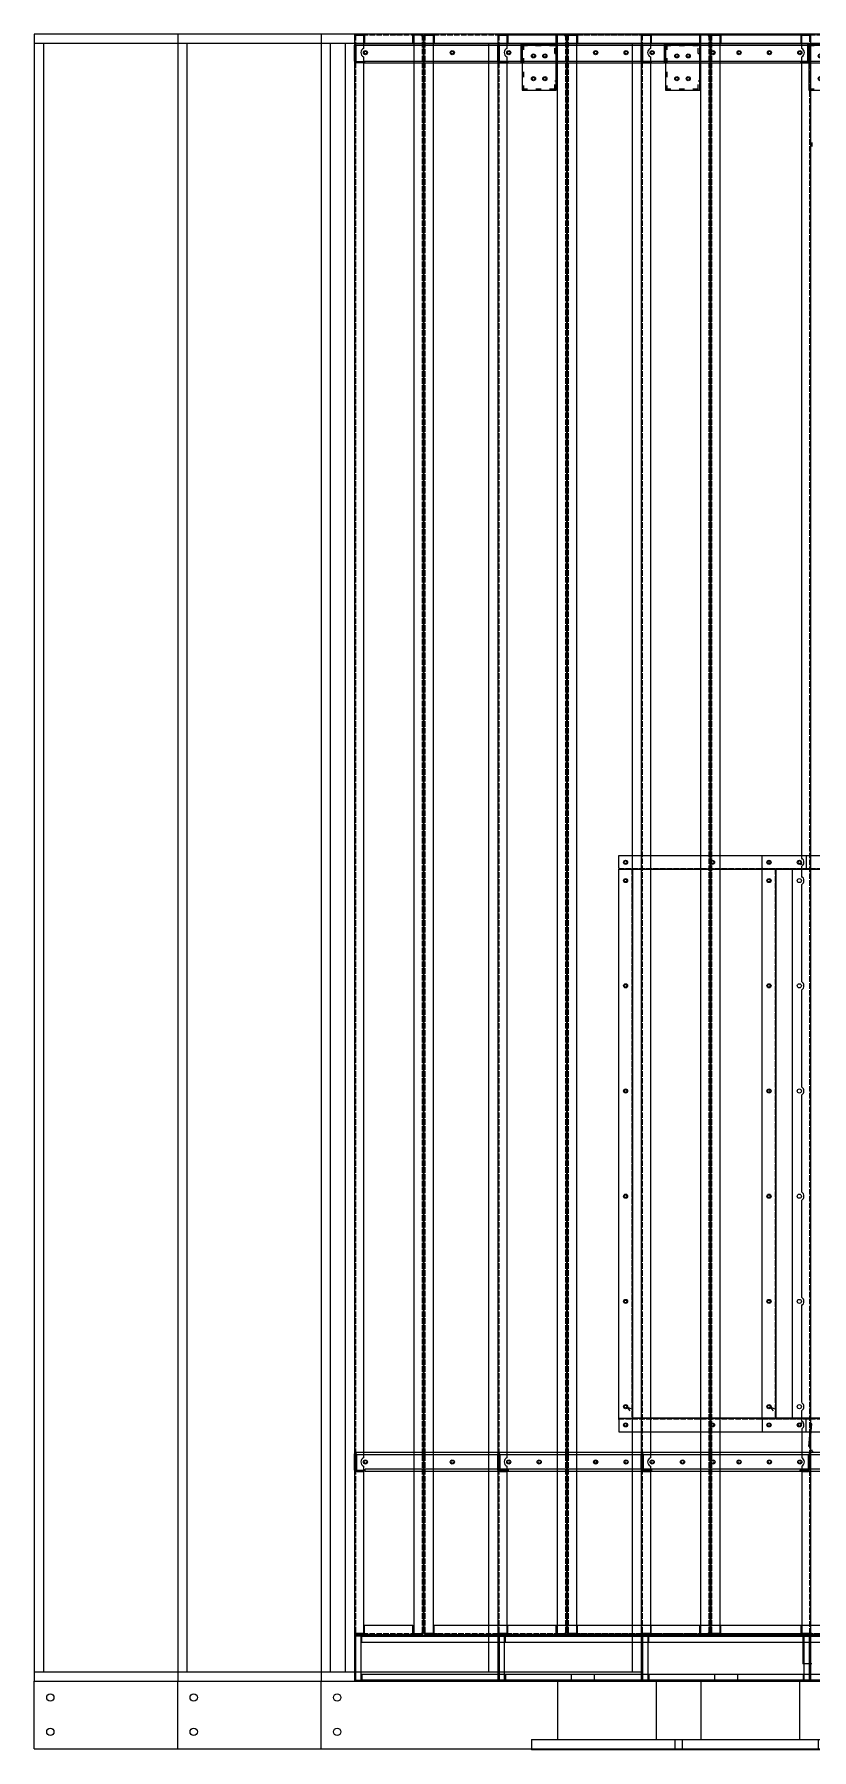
# Model space of a CAD drawing. Header units: millimetres. Extents: x -662849 to 32847, y -140377 to 24217.
# Drawn here: x -662849 to -661149, y -140377 to -136627 of the extents above; entities that cross this region are included whole.
import ezdxf

# ---------------------------------------------------------------- set-up
doc = ezdxf.new("R2010")
doc.units = ezdxf.units.MM
doc.linetypes.add('DASHED', pattern=[15, 12, -3])
doc.linetypes.add('DASHSPACE', pattern=[30, 12, -18])

# ---------------------------------------------------------------- blocks, each defined once
blk = doc.blocks.new('485689')
at = {"color": 7, "lineweight": 13, "ltscale": 0.486}
for p, q in [((183525.3, 30767.5), (183525.3, 30864.7)), ((183528.1, 30767.5), (183528.1, 30864.7)), ((184520.5, 30864.7), (184520.5, 30767.5)), ((184523.3, 30864.7), (184523.3, 30767.5))]:
    blk.add_line(p, q, dxfattribs=at)
at = {"color": 7, "lineweight": 13, "ltscale": 0.014}
for p, q in [((183528.1, 30864.7), (183525.3, 30864.7)), ((183541.9, 30863.3), (183541.9, 30866.1)), ((184506.7, 30863.3), (184506.7, 30866.1)), ((184520.5, 30864.7), (184523.3, 30864.7)), ((183528.1, 30767.5), (183525.3, 30767.5)), ((183541.9, 30768.9), (183541.9, 30766.1)), ((184506.7, 30768.9), (184506.7, 30766.1)), ((184520.5, 30767.5), (184523.3, 30767.5))]:
    blk.add_line(p, q, dxfattribs=at)
at = {"color": 7, "lineweight": 13, "ltscale": 0.004}
for p, q in [((183526.9, 30866.1), (183527.7, 30866.1)), ((184520.9, 30866.1), (184521.7, 30866.1)), ((183527.7, 30766.1), (183526.9, 30766.1)), ((184521.7, 30766.1), (184520.9, 30766.1))]:
    blk.add_line(p, q, dxfattribs=at)
at = {"color": 7, "lineweight": 13, "ltscale": 0.007}
for p, q in [((183526.9, 30864.7), (183526.9, 30866.1)), ((183527.7, 30866.1), (183527.7, 30864.7)), ((184520.9, 30864.7), (184520.9, 30866.1)), ((184521.7, 30864.7), (184521.7, 30866.1)), ((183526.9, 30766.1), (183526.9, 30767.5)), ((183527.7, 30766.1), (183527.7, 30767.5)), ((184520.9, 30767.5), (184520.9, 30766.1)), ((184521.7, 30766.1), (184521.7, 30767.5))]:
    blk.add_line(p, q, dxfattribs=at)
at = {"color": 7, "lineweight": 13, "ltscale": 0.071}
for p, q in [((183541.9, 30866.1), (183527.7, 30866.1)), ((184520.9, 30866.1), (184506.7, 30866.1)), ((183527.7, 30766.1), (183541.9, 30766.1)), ((184506.7, 30766.1), (184520.9, 30766.1))]:
    blk.add_line(p, q, dxfattribs=at)
at = {"color": 7, "lineweight": 13, "ltscale": 0.061}
for p, q in [((183540.3, 30864.7), (183528.1, 30864.7)), ((183541.9, 30863.3), (183541.9, 30851.1)), ((184506.7, 30851.1), (184506.7, 30863.3)), ((184520.5, 30864.7), (184508.3, 30864.7)), ((183528.1, 30767.5), (183540.3, 30767.5)), ((184508.3, 30767.5), (184520.5, 30767.5))]:
    blk.add_line(p, q, dxfattribs=at)
at = {"color": 7, "lineweight": 13, "ltscale": 0.366205}
for p, q in [((183540.3, 30864.7), (183540.3, 30768.9)), ((184508.3, 30781.1), (184508.3, 30864.7))]:
    blk.add_line(p, q, dxfattribs=at)
at = {"color": 7, "lineweight": 13, "ltscale": 0.008}
for p, q in [((183540.3, 30864.5), (183541.9, 30864.5)), ((183540.3, 30863.3), (183541.9, 30863.3)), ((184506.7, 30866.1), (184506.7, 30864.5)), ((184506.7, 30864.5), (184508.3, 30864.5)), ((184506.7, 30863.3), (184508.3, 30863.3)), ((183541.9, 30768.9), (183540.3, 30768.9)), ((183541.9, 30767.7), (183540.3, 30767.7)), ((184508.3, 30768.9), (184506.7, 30768.9)), ((184508.3, 30767.7), (184506.7, 30767.7)), ((184506.7, 30766.1), (184506.7, 30767.7))]:
    blk.add_line(p, q, dxfattribs=at)
at = {"color": 7, "lineweight": 13}
for p, q in [((183541.9, 30866.1), (184506.7, 30866.1)), ((183541.9, 30863.3), (184506.7, 30863.3)), ((184506.7, 30851.1), (183541.9, 30851.1)), ((184506.7, 30768.9), (183541.9, 30768.9)), ((184506.7, 30766.1), (183541.9, 30766.1))]:
    blk.add_line(p, q, dxfattribs=at)
at = {"color": 7, "lineweight": 13, "ltscale": 0.001386}
for p, q in [((183541.9, 30866.1), (183541.9, 30865.8)), ((183541.9, 30766.1), (183541.9, 30766.4))]:
    blk.add_line(p, q, dxfattribs=at)
at = {"color": 7, "lineweight": 13, "ltscale": 0.076206}
for p, q in [((183540.3, 30782.7), (183540.3, 30767.5)), ((184508.3, 30767.5), (184508.3, 30782.7))]:
    blk.add_line(p, q, dxfattribs=at)
at = {"color": 7, "lineweight": 13, "ltscale": 0.05737}
for p, q in [((183541.9, 30780.4), (183541.9, 30768.9)), ((184506.7, 30780.4), (184506.7, 30768.9))]:
    blk.add_line(p, q, dxfattribs=at)
for p, q in [((183541.9, 30780.4), (183999.3, 30780.4)), ((183999.3, 30780.4), (183999.3, 30768.9)), ((184049.3, 30780.4), (184506.7, 30780.4)), ((184049.3, 30780.4), (184049.3, 30768.9))]:
    blk.add_line(p, q)
blk = doc.blocks.new('68679')
at = {"color": 7, "lineweight": 13, "ltscale": 0.0185}
for p, q in [((182651.6, 34840.2), (182651.6, 34855)), ((182654.8, 34840.2), (182654.8, 34855)), ((182651.6, 33867.4), (182651.6, 33882.2)), ((182654.8, 33867.4), (182654.8, 33882.2))]:
    blk.add_line(p, q, dxfattribs=at)
at = {"color": 7, "lineweight": 13, "ltscale": 0.004}
for p, q in [((182654.8, 34840.2), (182651.6, 34840.2)), ((182654.8, 34837), (182651.6, 34837)), ((182651.6, 33882.2), (182654.8, 33882.2))]:
    blk.add_line(p, q, dxfattribs=at)
at = {"color": 7, "lineweight": 13, "ltscale": 0.02275}
for p, q in [((182654.8, 34837), (182654.8, 34855.2)), ((182654.8, 33867.2), (182654.8, 33885.4))]:
    blk.add_line(p, q, dxfattribs=at)
at = {"color": 7, "lineweight": 13, "ltscale": 0.042}
for p, q in [((182688.4, 34855.2), (182654.8, 34855.2)), ((182654.8, 33867.2), (182688.4, 33867.2))]:
    blk.add_line(p, q, dxfattribs=at)
at = {"color": 7, "lineweight": 13, "ltscale": 0.041987}
blk.add_line((182654.8, 34855.2), (182688.4, 34855.2), dxfattribs=at)
at = {"color": 7, "lineweight": 13, "ltscale": 0.003997}
blk.add_line((182654.8, 34837), (182654.8, 34840.2), dxfattribs=at)
at = {"color": 7, "lineweight": 13, "ltscale": 0.0395}
for p, q in [((182656.8, 34860.2), (182688.4, 34860.2)), ((182688.4, 34857), (182656.8, 34857)), ((182688.4, 33865.4), (182656.8, 33865.4)), ((182656.8, 33862.2), (182688.4, 33862.2))]:
    blk.add_line(p, q, dxfattribs=at)
at = {"color": 7, "lineweight": 13, "ltscale": 0.004497}
for p, q in [((182692, 34857), (182688.4, 34857)), ((182692, 33865.4), (182688.4, 33865.4))]:
    blk.add_line(p, q, dxfattribs=at)
at = {"color": 7, "lineweight": 13, "ltscale": 0.00225}
for p, q in [((182688.4, 34857), (182688.4, 34855.2)), ((182688.4, 34855.2), (182688.4, 34857)), ((182688.4, 33867.2), (182688.4, 33865.4)), ((182688.4, 33865.4), (182688.4, 33867.2))]:
    blk.add_line(p, q, dxfattribs=at)
at = {"color": 7, "lineweight": 13}
for p, q in [((182688.4, 34855.2), (182688.4, 33867.2)), ((182693.6, 34855), (182693.6, 33867.4)), ((182651.6, 34837), (182651.6, 33885.4)), ((182651.6, 34837), (182651.6, 33885.4)), ((182656.8, 34837), (182656.8, 33885.4))]:
    blk.add_line(p, q, dxfattribs=at)
at = {"color": 7, "lineweight": 13, "ltscale": 0.0022}
for p, q in [((182691.2, 34857), (182692.6, 34858)), ((182691.2, 33865.4), (182692.6, 33864.3))]:
    blk.add_line(p, q, dxfattribs=at)
at = {"color": 7, "lineweight": 13, "ltscale": 0.003999}
blk.add_line((182651.6, 34837), (182654.8, 34837), dxfattribs=at)
at = {"color": 7, "lineweight": 13, "ltscale": 0.0025}
for p, q in [((182656.8, 34837), (182654.8, 34837)), ((182654.8, 33885.4), (182656.8, 33885.4))]:
    blk.add_line(p, q, dxfattribs=at)
at = {"color": 7, "lineweight": 13, "ltscale": 0.0065}
blk.add_line((182651.6, 33885.4), (182656.8, 33885.4), dxfattribs=at)
at = {"color": 7, "lineweight": 13, "ltscale": 0.004003}
blk.add_line((182654.8, 33882.2), (182654.8, 33885.4), dxfattribs=at)
at = {"color": 7, "lineweight": 13}
for centre in [(182672.6, 34836.2), (182672.6, 34646.2), (182672.6, 34456.2), (182672.6, 34266.2), (182672.6, 34076.2), (182672.6, 33886.2)]:
    blk.add_circle(centre, 3, dxfattribs=at)
for centre, radius, start, end in [((182656.8, 34855), 5.2, 90, 180), ((182656.8, 34855), 2, 90, 174.2609), ((182688.4, 34855), 5.2, 0, 90), ((182656.8, 33867.4), 5.2, 180, 270), ((182656.8, 33867.4), 2, 185.7392, 270), ((182688.4, 33867.4), 5.2, 270, 0)]:
    blk.add_arc(centre, radius, start, end, dxfattribs=at)
for points in [[(182693.6, 34855), (182693.6, 34855.3), (182693.5, 34855.6), (182693.3, 34855.9), (182692.9, 34856.3), (182692.3, 34856.7), (182692.2, 34856.8), (182692.1, 34856.9), (182692, 34857)], [(182693.6, 33867.4), (182693.6, 33867), (182693.5, 33866.7), (182693.3, 33866.4), (182692.9, 33866), (182692.3, 33865.6), (182692.2, 33865.5), (182692.1, 33865.4), (182692, 33865.4)]]:
    blk.add_open_spline(points, degree=5, knots=[0, 0, 0, 0, 0, 0, 6.191357, 6.191357, 6.191357, 7.828222, 7.828222, 7.828222, 7.828222, 7.828222, 7.828222], dxfattribs=at)
blk = doc.blocks.new('3425346')
at = {"color": 7, "lineweight": 13}
for p, q in [((155016.9, 41125), (155426.9, 41125)), ((155016.9, 41095), (155426.9, 41095))]:
    blk.add_line(p, q, dxfattribs=at)
at = {"color": 7, "lineweight": 13, "ltscale": 0.035}
for p, q in [((155016.9, 41122.2), (155016.9, 41125)), ((155426.9, 41122.2), (155426.9, 41125))]:
    blk.add_line(p, q, dxfattribs=at)
at = {"color": 7, "linetype": 'DASHED', "lineweight": 13}
blk.add_line((155016.9, 41123.4), (155426.9, 41123.4), dxfattribs=at)
at = {"color": 7, "lineweight": 13, "ltscale": 0.34}
for p, q in [((155016.9, 41122.2), (155016.9, 41095)), ((155426.9, 41095), (155426.9, 41122.2))]:
    blk.add_line(p, q, dxfattribs=at)
at = {"color": 7, "lineweight": 13}
blk.add_lwpolyline([(155416.2, 41115.3), (155414.3, 41111.8), (155417.7, 41113.9)], dxfattribs=at)
for centre in [(155031.9, 41110), (155221.9, 41110), (155411.9, 41110)]:
    blk.add_circle(centre, 3, dxfattribs=at)
blk = doc.blocks.new('235465')
at = {"color": 7, "lineweight": 13}
for p, q in [((158476.7, 41706.6), (159676.7, 41706.6)), ((159676.7, 41676.6), (158476.7, 41676.6))]:
    blk.add_line(p, q, dxfattribs=at)
at = {"color": 7, "lineweight": 13, "ltscale": 0.014}
for p, q in [((158476.7, 41703.8), (158476.7, 41706.6)), ((159676.7, 41703.8), (159676.7, 41706.6))]:
    blk.add_line(p, q, dxfattribs=at)
at = {"color": 7, "linetype": 'DASHED', "lineweight": 13}
blk.add_line((158476.7, 41705), (159676.7, 41705), dxfattribs=at)
at = {"color": 7, "lineweight": 13, "ltscale": 0.136}
for p, q in [((158476.7, 41703.8), (158476.7, 41676.6)), ((159676.7, 41676.6), (159676.7, 41703.8))]:
    blk.add_line(p, q, dxfattribs=at)
at = {"color": 7, "linetype": 'DASHED', "lineweight": 13, "ltscale": 0.008}
for p, q in [((159001.7, 41706.6), (159001.7, 41705)), ((159151.7, 41706.6), (159151.7, 41705))]:
    blk.add_line(p, q, dxfattribs=at)
at = {"color": 7, "lineweight": 13}
blk.add_lwpolyline([(159656.7, 41703.6), (159653.1, 41694.3), (159660.9, 41700.6)], dxfattribs=at)
for centre in [(158501.7, 41691.6), (158731.7, 41691.6), (158961.7, 41691.6), (159191.7, 41691.6), (159421.7, 41691.6), (159651.7, 41691.6)]:
    blk.add_circle(centre, 3, dxfattribs=at)
blk = doc.blocks.new('5679796')
at = {"color": 7, "lineweight": 13, "ltscale": 0.027667}
for p, q in [((165481.5, 14310.4), (165481.5, 14327)), ((165483.5, 14310.4), (165483.5, 14327)), ((165481.5, 13335.8), (165481.5, 13352.4)), ((165483.5, 13335.8), (165483.5, 13352.4))]:
    blk.add_line(p, q, dxfattribs=at)
at = {"color": 7, "lineweight": 13, "ltscale": 0.061}
for p, q in [((165520.1, 14327.5), (165483.5, 14327.5)), ((165483.5, 13335.3), (165520.1, 13335.3))]:
    blk.add_line(p, q, dxfattribs=at)
at = {"color": 7, "lineweight": 13, "ltscale": 0.031833}
for p, q in [((165483.5, 14308.4), (165483.5, 14327.5)), ((165483.5, 13335.3), (165483.5, 13354.4))]:
    blk.add_line(p, q, dxfattribs=at)
at = {"color": 7, "lineweight": 13, "ltscale": 0.060846}
blk.add_line((165483.6, 14327.5), (165520.1, 14327.5), dxfattribs=at)
at = {"color": 7, "lineweight": 13, "ltscale": 0.058667}
for p, q in [((165484.9, 14330.4), (165520.1, 14330.4)), ((165520.1, 14328.4), (165484.9, 14328.4)), ((165520.1, 13334.4), (165484.9, 13334.4)), ((165484.9, 13332.4), (165520.1, 13332.4))]:
    blk.add_line(p, q, dxfattribs=at)
at = {"color": 7, "lineweight": 13, "ltscale": 0.004007}
for p, q in [((165522.5, 14328.4), (165520.1, 14328.4)), ((165522.5, 13334.4), (165520.1, 13334.4))]:
    blk.add_line(p, q, dxfattribs=at)
at = {"color": 7, "lineweight": 13, "ltscale": 0.0015}
for p, q in [((165520.1, 14328.4), (165520.1, 14327.5)), ((165520.1, 14327.5), (165520.1, 14328.4)), ((165520.1, 13335.3), (165520.1, 13334.4)), ((165520.1, 13334.4), (165520.1, 13335.3))]:
    blk.add_line(p, q, dxfattribs=at)
at = {"color": 7, "lineweight": 13}
for p, q in [((165520.1, 14327.5), (165520.1, 13965.9)), ((165523.5, 14327), (165523.5, 13335.8)), ((165481.5, 14308.4), (165481.5, 13965.9)), ((165481.5, 14308.4), (165481.5, 13965.9)), ((165484.9, 14308.4), (165484.9, 13965.9)), ((165481.5, 13886.9), (165481.5, 13354.4)), ((165481.5, 13886.9), (165481.5, 13354.4)), ((165484.9, 13886.9), (165484.9, 13354.4)), ((165520.1, 13886.9), (165520.1, 13335.3))]:
    blk.add_line(p, q, dxfattribs=at)
at = {"color": 7, "lineweight": 13, "ltscale": 0.001795}
for p, q in [((165522, 14328.4), (165522.9, 14329.1)), ((165522, 13334.4), (165522.9, 13333.8))]:
    blk.add_line(p, q, dxfattribs=at)
at = {"color": 7, "lineweight": 13, "ltscale": 0.003333}
for p, q in [((165483.5, 14310.4), (165481.5, 14310.4)), ((165481.5, 14308.4), (165483.5, 14308.4)), ((165483.5, 14308.4), (165481.5, 14308.4)), ((165483.5, 13352.4), (165481.5, 13352.4))]:
    blk.add_line(p, q, dxfattribs=at)
at = {"color": 7, "lineweight": 13, "ltscale": 0.003329}
blk.add_line((165483.5, 14308.4), (165483.5, 14310.4), dxfattribs=at)
at = {"color": 7, "lineweight": 13, "ltscale": 0.002333}
for p, q in [((165484.9, 14308.4), (165483.5, 14308.4)), ((165483.5, 13354.4), (165484.9, 13354.4))]:
    blk.add_line(p, q, dxfattribs=at)
for p, q in [((165481.5, 13965.9), (165523.5, 13965.9)), ((165521.5, 13886.9), (165521.5, 13965.9)), ((165481.5, 13886.9), (165523.5, 13886.9))]:
    blk.add_line(p, q)
at = {"color": 7, "lineweight": 13, "ltscale": 0.005667}
blk.add_line((165481.5, 13354.4), (165484.9, 13354.4), dxfattribs=at)
at = {"color": 7, "lineweight": 13, "ltscale": 0.003337}
blk.add_line((165483.5, 13352.4), (165483.5, 13354.4), dxfattribs=at)
at = {"color": 7, "lineweight": 13}
for centre in [(165503.5, 14306.4), (165503.5, 14116.4), (165503.5, 13736.4), (165503.5, 13546.4), (165503.5, 13356.4)]:
    blk.add_circle(centre, 3, dxfattribs=at)
for centre, radius, start, end in [((165484.9, 14327), 3.4, 90, 180), ((165484.9, 14327), 1.4, 90, 159.0752), ((165520.1, 14327), 3.4, 0, 90), ((165484.9, 13335.8), 3.4, 180, 270), ((165484.9, 13335.8), 1.4, 200.9249, 270), ((165520.1, 13335.8), 3.4, 270, 0)]:
    blk.add_arc(centre, radius, start, end, dxfattribs=at)
for points in [[(165523.5, 14327), (165523.5, 14327.3), (165523.5, 14327.6), (165523.3, 14327.8), (165523, 14328.1), (165522.7, 14328.4), (165522.6, 14328.4), (165522.6, 14328.4), (165522.5, 14328.4)], [(165523.5, 13335.8), (165523.5, 13335.6), (165523.5, 13335.3), (165523.3, 13335.1), (165523, 13334.8), (165522.7, 13334.5), (165522.6, 13334.5), (165522.6, 13334.5), (165522.5, 13334.4)]]:
    blk.add_open_spline(points, degree=5, knots=[0, 0, 0, 0, 0, 0, 4.583204, 4.583204, 4.583204, 5.126781, 5.126781, 5.126781, 5.126781, 5.126781, 5.126781], dxfattribs=at)
blk = doc.blocks.new('568596')
at = {"color": 7, "lineweight": 13, "ltscale": 0.00166}
for p, q in [((169550.9, 17462.9), (169549.9, 17462.9)), ((173046.9, 17462.9), (173047.9, 17462.9)), ((169550.9, 16620.9), (169549.9, 16620.9)), ((173046.9, 16620.9), (173047.9, 16620.9))]:
    blk.add_line(p, q, dxfattribs=at)
at = {"color": 7, "lineweight": 13, "ltscale": 0.0015}
for p, q in [((169549.9, 17462.9), (169549.9, 17462)), ((173047.9, 17462), (173047.9, 17462.9)), ((169549.9, 16621.8), (169549.9, 16620.9)), ((173047.9, 16620.9), (173047.9, 16621.8))]:
    blk.add_line(p, q, dxfattribs=at)
at = {"color": 7, "lineweight": 13}
for p, q in [((169549.9, 17462.9), (169549.9, 16621.8)), ((169549.9, 17462), (169549.9, 17436.4)), ((173046.2, 17464.9), (169551.6, 17464.9)), ((173047.9, 16621.8), (173047.9, 17462.9)), ((173047.9, 17442.9), (173047.9, 17462)), ((170022.9, 17008.9), (171222.9, 17008.9)), ((169551.6, 16618.9), (173046.2, 16618.9))]:
    blk.add_line(p, q, dxfattribs=at)
at = {"color": 7, "linetype": 'DASHED', "lineweight": 13, "ltscale": 0.003333}
for p, q in [((169551.9, 17462), (169549.9, 17462)), ((169549.9, 17445.4), (169551.9, 17445.4)), ((169549.9, 17442.9), (169551.9, 17442.9)), ((169644.9, 17464.9), (169644.9, 17462.9)), ((169650.9, 17464.9), (169650.9, 17462.9)), ((169844.9, 17464.9), (169844.9, 17462.9)), ((169850.9, 17464.9), (169850.9, 17462.9)), ((173014.9, 17464.9), (173014.9, 17462.9)), ((173020.9, 17464.9), (173020.9, 17462.9)), ((173047.9, 17462), (173045.9, 17462)), ((173047.9, 17442.9), (173045.9, 17442.9)), ((169549.9, 17436.4), (169551.9, 17436.4)), ((169549.9, 17407.4), (169551.9, 17407.4)), ((169549.9, 17398.4), (169551.9, 17398.4)), ((169549.9, 17217.4), (169551.9, 17217.4)), ((169549.9, 17208.4), (169551.9, 17208.4)), ((169549.9, 17027.4), (169551.9, 17027.4)), ((169549.9, 17018.4), (169551.9, 17018.4)), ((169549.9, 16837.4), (169551.9, 16837.4)), ((169549.9, 16828.4), (169551.9, 16828.4)), ((173047.9, 16727.9), (173045.9, 16727.9)), ((173047.9, 16709.9), (173045.9, 16709.9)), ((169549.9, 16647.4), (169551.9, 16647.4)), ((169549.9, 16640.9), (169551.9, 16640.9)), ((169549.9, 16638.4), (169551.9, 16638.4)), ((169551.9, 16621.8), (169549.9, 16621.8)), ((169644.9, 16620.9), (169644.9, 16618.9)), ((169650.9, 16620.9), (169650.9, 16618.9)), ((169844.9, 16620.9), (169844.9, 16618.9)), ((169850.9, 16620.9), (169850.9, 16618.9)), ((170044.9, 16620.9), (170044.9, 16618.9)), ((170050.9, 16620.9), (170050.9, 16618.9)), ((170244.9, 16620.9), (170244.9, 16618.9)), ((170250.9, 16620.9), (170250.9, 16618.9)), ((170444.9, 16620.9), (170444.9, 16618.9)), ((170450.9, 16620.9), (170450.9, 16618.9)), ((170644.9, 16620.9), (170644.9, 16618.9)), ((170650.9, 16620.9), (170650.9, 16618.9)), ((170844.9, 16620.9), (170844.9, 16618.9)), ((170850.9, 16620.9), (170850.9, 16618.9)), ((171044.9, 16620.9), (171044.9, 16618.9)), ((171050.9, 16620.9), (171050.9, 16618.9)), ((171244.9, 16620.9), (171244.9, 16618.9)), ((171250.9, 16620.9), (171250.9, 16618.9)), ((171444.9, 16620.9), (171444.9, 16618.9)), ((171450.9, 16620.9), (171450.9, 16618.9)), ((171644.9, 16620.9), (171644.9, 16618.9)), ((171650.9, 16620.9), (171650.9, 16618.9)), ((171844.9, 16620.9), (171844.9, 16618.9)), ((171850.9, 16620.9), (171850.9, 16618.9)), ((172044.9, 16620.9), (172044.9, 16618.9)), ((172050.9, 16620.9), (172050.9, 16618.9)), ((172244.9, 16620.9), (172244.9, 16618.9)), ((172250.9, 16620.9), (172250.9, 16618.9)), ((172444.9, 16620.9), (172444.9, 16618.9)), ((172450.9, 16620.9), (172450.9, 16618.9)), ((172644.9, 16620.9), (172644.9, 16618.9)), ((172650.9, 16620.9), (172650.9, 16618.9)), ((172844.9, 16620.9), (172844.9, 16618.9)), ((172850.9, 16620.9), (172850.9, 16618.9)), ((173014.9, 16620.9), (173014.9, 16618.9)), ((173020.9, 16620.9), (173020.9, 16618.9)), ((173047.9, 16640.9), (173045.9, 16640.9)), ((173047.9, 16621.8), (173045.9, 16621.8))]:
    blk.add_line(p, q, dxfattribs=at)
at = {"color": 7, "lineweight": 13, "ltscale": 0.001174}
for p, q in [((169550.9, 17462.9), (169551.6, 17462.9)), ((173046.9, 17462.9), (173046.2, 17462.9)), ((169550.9, 16620.9), (169551.6, 16620.9)), ((173046.9, 16620.9), (173046.2, 16620.9))]:
    blk.add_line(p, q, dxfattribs=at)
at = {"color": 7, "lineweight": 13, "ltscale": 0.002252}
for p, q in [((169551.6, 17464.9), (169551.6, 17463.6)), ((173046.2, 17464.9), (173046.2, 17463.6)), ((169551.6, 16618.9), (169551.6, 16620.3)), ((173046.2, 16618.9), (173046.2, 16620.3))]:
    blk.add_line(p, q, dxfattribs=at)
at = {"color": 7, "lineweight": 13, "ltscale": 0.002009}
for p, q in [((169551.6, 17462.4), (169551.6, 17463.6)), ((173046.2, 17462.4), (173046.2, 17463.6)), ((169551.6, 16621.5), (169551.6, 16620.3)), ((173046.2, 16621.5), (173046.2, 16620.3))]:
    blk.add_line(p, q, dxfattribs=at)
at = {"color": 7, "linetype": 'DASHED', "lineweight": 13}
for p, q in [((173046.2, 17462.9), (169551.6, 17462.9)), ((169551.9, 17464.9), (169551.9, 16621.8)), ((169551.9, 17462), (169551.9, 17436.4)), ((170044.9, 17464.9), (170044.9, 17462.9)), ((170050.9, 17464.9), (170050.9, 17462.9)), ((170244.9, 17464.9), (170244.9, 17462.9)), ((170250.9, 17464.9), (170250.9, 17462.9)), ((170444.9, 17464.9), (170444.9, 17462.9)), ((170450.9, 17464.9), (170450.9, 17462.9)), ((170644.9, 17464.9), (170644.9, 17462.9)), ((170650.9, 17464.9), (170650.9, 17462.9)), ((170844.9, 17464.9), (170844.9, 17462.9)), ((170850.9, 17464.9), (170850.9, 17462.9)), ((171044.9, 17464.9), (171044.9, 17462.9)), ((171050.9, 17464.9), (171050.9, 17462.9)), ((171244.9, 17464.9), (171244.9, 17462.9)), ((171250.9, 17464.9), (171250.9, 17462.9)), ((171444.9, 17464.9), (171444.9, 17462.9)), ((171450.9, 17464.9), (171450.9, 17462.9)), ((171644.9, 17464.9), (171644.9, 17462.9)), ((171650.9, 17464.9), (171650.9, 17462.9)), ((171844.9, 17464.9), (171844.9, 17462.9)), ((171850.9, 17464.9), (171850.9, 17462.9)), ((172044.9, 17464.9), (172044.9, 17462.9)), ((172050.9, 17464.9), (172050.9, 17462.9)), ((172244.9, 17464.9), (172244.9, 17462.9)), ((172250.9, 17464.9), (172250.9, 17462.9)), ((172444.9, 17464.9), (172444.9, 17462.9)), ((172450.9, 17464.9), (172450.9, 17462.9)), ((172644.9, 17464.9), (172644.9, 17462.9)), ((172650.9, 17464.9), (172650.9, 17462.9)), ((172844.9, 17464.9), (172844.9, 17462.9)), ((172850.9, 17464.9), (172850.9, 17462.9)), ((173045.9, 16621.8), (173045.9, 17464.9)), ((173045.9, 17442.9), (173045.9, 17462)), ((169551.6, 16620.9), (173046.2, 16620.9))]:
    blk.add_line(p, q, dxfattribs=at)
at = {"color": 7, "linetype": 'DASHED', "lineweight": 13, "ltscale": 0.001183}
for p, q in [((169551.6, 17462.9), (169552.3, 17462.9)), ((173046.2, 17462.9), (173045.5, 17462.9)), ((169551.6, 16620.9), (169552.3, 16620.9)), ((173046.2, 16620.9), (173045.5, 16620.9))]:
    blk.add_line(p, q, dxfattribs=at)
at = {"color": 7, "linetype": 'DASHED', "lineweight": 13, "ltscale": 0.001406}
for p, q in [((169551.6, 17462.4), (169551.6, 17461.5)), ((173046.2, 17462.4), (173046.2, 17461.5)), ((169551.6, 16621.5), (169551.6, 16622.3)), ((173046.2, 16621.5), (173046.2, 16622.3))]:
    blk.add_line(p, q, dxfattribs=at)
at = {"color": 7, "linetype": 'DASHED', "lineweight": 13, "ltscale": 0.027667}
for p, q in [((169551.6, 17444.9), (169551.6, 17461.5)), ((173046.2, 17461.5), (173046.2, 17444.9)), ((169551.6, 16622.3), (169551.6, 16638.9)), ((173046.2, 16638.9), (173046.2, 16622.3))]:
    blk.add_line(p, q, dxfattribs=at)
at = {"color": 7, "lineweight": 13, "ltscale": 0.058667}
for p, q in [((173046.2, 17444.9), (169551.6, 17444.9)), ((169553.3, 17442.9), (169569.9, 17442.9)), ((169569.9, 17444.9), (169569.9, 16640.9)), ((173027.9, 16640.9), (173027.9, 17444.9)), ((173045.9, 17442.9), (173027.9, 17442.9)), ((170022.9, 16658.9), (170022.9, 17008.9)), ((171222.9, 16658.9), (171222.9, 17008.9)), ((170022.9, 16658.9), (171222.9, 16658.9)), ((169917.7, 16638.9), (169551.6, 16638.9)), ((169569.9, 16640.9), (169551.9, 16640.9)), ((169999.2, 16638.9), (169936.1, 16638.9)), ((170016.6, 16638.9), (170039.2, 16638.9)), ((170056.6, 16638.9), (170269.2, 16638.9)), ((170286.6, 16638.9), (170499.2, 16638.9)), ((170516.6, 16638.9), (170729.2, 16638.9)), ((170746.6, 16638.9), (170959.2, 16638.9)), ((170976.6, 16638.9), (171189.2, 16638.9)), ((171206.6, 16638.9), (171229.2, 16638.9)), ((171246.6, 16638.9), (172998.7, 16638.9)), ((173017.1, 16638.9), (173046.2, 16638.9)), ((173045.9, 16640.9), (173027.9, 16640.9))]:
    blk.add_line(p, q, dxfattribs=at)
at = {"color": 7, "linetype": 'DASHED', "lineweight": 13, "ltscale": 0.0015}
for p, q in [((169551.9, 17462.9), (169551.9, 17462)), ((173045.9, 17462), (173045.9, 17462.9)), ((169551.9, 16621.8), (169551.9, 16620.9)), ((173045.9, 16620.9), (173045.9, 16621.8))]:
    blk.add_line(p, q, dxfattribs=at)
at = {"color": 7, "linetype": 'DASHED', "lineweight": 13, "ltscale": 0.002333}
for p, q in [((169551.9, 17442.9), (169553.3, 17442.9)), ((173045.9, 17442.9), (173044.5, 17442.9)), ((173045.9, 16640.9), (173044.5, 16640.9))]:
    blk.add_line(p, q, dxfattribs=at)
at = {"color": 7, "lineweight": 13, "ltscale": 0.058667}
for centre in [(169926.9, 17402.9), (173007.9, 17402.9), (173007.9, 17022.9), (173007.9, 16832.9), (169926.9, 16642.9), (170007.9, 16643.9), (170047.9, 16643.9), (170277.9, 16643.9), (170507.9, 16643.9), (170737.9, 16643.9), (170967.9, 16643.9), (171197.9, 16643.9), (171237.9, 16643.9), (173007.9, 16642.9)]:
    blk.add_circle(centre, 4.5, dxfattribs=at)
at = {"color": 7, "lineweight": 13}
for centre in [(169926.9, 17212.9), (169926.9, 17022.9), (170007.9, 17023.9), (170047.9, 17023.9), (170277.9, 17023.9), (170507.9, 17023.9), (170737.9, 17023.9), (170967.9, 17023.9), (171197.9, 17023.9), (171237.9, 17023.9), (170007.9, 16833.9), (171237.9, 16833.9), (169926.9, 16832.9)]:
    blk.add_circle(centre, 4.5, dxfattribs=at)
for centre in [(172950.9, 17225.4), (173000.7, 17225.4), (172950.9, 17200.4), (173000.7, 17200.4)]:
    blk.add_circle(centre, 4.5)
at = {"color": 7, "lineweight": 13, "ltscale": 0.058667}
for centre, start, end in [((169926.9, 16642.9), 203.5779, 336.4221), ((170007.9, 16643.9), 209.9997, 330.0003), ((170047.9, 16643.9), 209.9997, 330.0003), ((170277.9, 16643.9), 209.9997, 330.0003), ((170507.9, 16643.9), 209.9997, 330.0003), ((170737.9, 16643.9), 209.9997, 330.0003), ((170967.9, 16643.9), 209.9997, 330.0003), ((171197.9, 16643.9), 209.9997, 330.0003), ((171237.9, 16643.9), 209.9997, 330.0003), ((173007.9, 16642.9), 203.5782, 336.4218)]:
    blk.add_arc(centre, 10, start, end, dxfattribs=at)
at = {"color": 7, "lineweight": 13}
for points in [[(169553.3, 17461.5), (169552.8, 17461.8), (169552.3, 17462.1), (169551.8, 17462.4), (169551.3, 17462.6), (169550.9, 17462.9)], [(169553.3, 17461.5), (169553, 17462), (169552.6, 17462.4), (169552.3, 17462.8), (169552, 17463.2), (169551.6, 17463.6)], [(173044.5, 17461.5), (173044.8, 17462), (173045.2, 17462.4), (173045.5, 17462.8), (173045.9, 17463.2), (173046.2, 17463.6)], [(173044.5, 17461.5), (173045, 17461.8), (173045.6, 17462.1), (173046.1, 17462.4), (173046.5, 17462.6), (173046.9, 17462.9)], [(169553.3, 16622.3), (169552.8, 16622.1), (169552.3, 16621.8), (169551.8, 16621.5), (169551.3, 16621.2), (169550.9, 16620.9)], [(169553.3, 16622.3), (169553, 16621.9), (169552.6, 16621.5), (169552.3, 16621), (169552, 16620.6), (169551.6, 16620.3)], [(173044.5, 16622.3), (173045, 16622.1), (173045.6, 16621.8), (173046.1, 16621.5), (173046.5, 16621.2), (173046.9, 16620.9)], [(173044.5, 16622.3), (173044.8, 16621.9), (173045.2, 16621.5), (173045.5, 16621), (173045.9, 16620.6), (173046.2, 16620.3)]]:
    blk.add_open_spline(points, degree=5, dxfattribs=at)
at = {"color": 7, "linetype": 'DASHED', "lineweight": 13}
for points in [[(169553.3, 17461.5), (169553, 17461.7), (169552.6, 17461.9), (169552.3, 17462.1), (169551.9, 17462.2), (169551.6, 17462.4)], [(169553.3, 17461.5), (169553.1, 17461.8), (169552.9, 17462.1), (169552.7, 17462.4), (169552.5, 17462.6), (169552.3, 17462.9)], [(173044.5, 17461.5), (173044.7, 17461.8), (173044.9, 17462.1), (173045.2, 17462.4), (173045.3, 17462.6), (173045.5, 17462.9)], [(173044.5, 17461.5), (173044.8, 17461.7), (173045.2, 17461.9), (173045.5, 17462.1), (173045.9, 17462.2), (173046.2, 17462.4)], [(169553.3, 16622.3), (169553, 16622.1), (169552.6, 16622), (169552.3, 16621.8), (169551.9, 16621.6), (169551.6, 16621.5)], [(169553.3, 16622.3), (169553.1, 16622), (169552.9, 16621.8), (169552.7, 16621.5), (169552.5, 16621.2), (169552.3, 16620.9)], [(173044.5, 16622.3), (173044.7, 16622), (173044.9, 16621.8), (173045.2, 16621.5), (173045.3, 16621.2), (173045.5, 16620.9)], [(173044.5, 16622.3), (173044.8, 16622.1), (173045.2, 16622), (173045.5, 16621.8), (173045.9, 16621.6), (173046.2, 16621.5)]]:
    blk.add_open_spline(points, degree=5, dxfattribs=at)
blk = doc.blocks.new('769475')
for p, q in [((158713.7, 15280), (158713.7, 15180)), ((158788.7, 15280), (158713.7, 15280)), ((158788.7, 15180), (158788.7, 15280)), ((158713.7, 15180), (158788.7, 15180))]:
    blk.add_line(p, q)
at = {"color": 5, "linetype": 'DASHSPACE'}
for p, q in [((158785.5, 15276.8), (158713.7, 15276.8)), ((158716.9, 15280), (158716.9, 15180)), ((158785.5, 15260), (158785.5, 15276.8)), ((158785.5, 15260), (158788.7, 15260)), ((158785.5, 15180), (158785.5, 15200)), ((158785.5, 15200), (158788.7, 15200)), ((158713.7, 15183.2), (158788.7, 15183.2))]:
    blk.add_line(p, q, dxfattribs=at)
for centre in [(158738.7, 15254.8), (158763.7, 15254.8), (158738.7, 15205), (158763.7, 15205)]:
    blk.add_circle(centre, 3)
blk = doc.blocks.new('1')
at = {"lineweight": 20}
for p, q in [((12749.1, 13502.4), (11045.6, 13502.4)), ((11045.6, 13502.4), (11045.6, 9902.4)), ((11745.6, 13502.4), (11745.6, 9902.4)), ((11745.6, 13482.4), (11045.6, 13482.4)), ((11065.6, 13482.4), (11065.6, 9922.4)), ((11045.6, 9922.4), (11745.6, 9922.4)), ((11045.6, 9902.4), (11745.6, 9902.4)), ((11745.6, 9902.4), (12745.6, 9902.4)), ((11045.6, 9754), (19245.6, 9754))]:
    blk.add_line(p, q, dxfattribs=at)
at = {"color": 7, "lineweight": 20}
for p, q in [((11745.6, 13500.7), (11745.6, 10006.1)), ((11893.6, 13502.4), (11748.5, 13502.4)), ((11895.6, 13500.7), (11895.6, 10006.1)), ((11725.6, 13482.4), (11725.6, 9922.4)), ((12739.2, 10415.3), (12743.6, 10465.1)), ((12741.2, 10415.2), (12745.6, 10465)), ((11748.5, 10004.4), (11893.6, 10004.4)), ((12726.4, 10006.5), (12726.4, 9940.2)), ((12189.3, 9902.4), (12189.3, 9774.4)), ((12405.6, 9902.4), (12405.6, 9774.4)), ((12132.5, 9774.4), (12462.5, 9774.4)), ((12132.5, 9774.4), (12132.5, 9752.4)), ((12462.5, 9752.4), (12132.5, 9752.4)), ((12462.5, 9774.4), (12462.5, 9752.4))]:
    blk.add_line(p, q, dxfattribs=at)
at = {"color": 7, "lineweight": 20, "ltscale": 0.002252}
for p, q in [((11745.6, 13500.7), (11746.9, 13500.7)), ((11895.6, 13500.7), (11894.2, 13500.7)), ((11745.6, 10006.1), (11746.9, 10006.1)), ((11895.6, 10006.1), (11894.2, 10006.1))]:
    blk.add_line(p, q, dxfattribs=at)
at = {"color": 7, "lineweight": 20, "ltscale": 0.002009}
for p, q in [((11748.1, 13500.7), (11746.9, 13500.7)), ((11893, 13500.7), (11894.2, 13500.7)), ((11748.1, 10006.1), (11746.9, 10006.1)), ((11893, 10006.1), (11894.2, 10006.1))]:
    blk.add_line(p, q, dxfattribs=at)
at = {"color": 7, "lineweight": 20, "ltscale": 0.00166}
for p, q in [((11747.6, 13501.4), (11747.6, 13502.4)), ((11893.6, 13501.4), (11893.6, 13502.4)), ((11747.6, 10005.4), (11747.6, 10004.4)), ((11893.6, 10005.4), (11893.6, 10004.4))]:
    blk.add_line(p, q, dxfattribs=at)
at = {"color": 7, "lineweight": 20, "ltscale": 0.0015}
for p, q in [((11748.5, 13502.4), (11747.6, 13502.4)), ((11892.7, 13502.4), (11893.6, 13502.4)), ((11747.6, 10004.4), (11748.5, 10004.4)), ((11893.6, 10004.4), (11892.7, 10004.4))]:
    blk.add_line(p, q, dxfattribs=at)
at = {"color": 7, "lineweight": 20, "ltscale": 0.001174}
for p, q in [((11747.6, 13501.4), (11747.6, 13500.7)), ((11893.6, 13501.4), (11893.6, 13500.7)), ((11747.6, 10005.4), (11747.6, 10006.1)), ((11893.6, 10005.4), (11893.6, 10006.1))]:
    blk.add_line(p, q, dxfattribs=at)
at = {"color": 7, "linetype": 'DASHED', "lineweight": 20}
for p, q in [((11747.6, 13500.7), (11747.6, 10006.1)), ((11895.6, 13500.4), (11748.5, 13500.4)), ((11893.6, 13500.7), (11893.6, 10006.1)), ((11745.6, 13305.4), (11747.6, 13305.4)), ((11745.6, 13299.4), (11747.6, 13299.4)), ((11745.6, 13105.4), (11747.6, 13105.4)), ((11745.6, 13099.4), (11747.6, 13099.4)), ((11745.6, 12905.4), (11747.6, 12905.4)), ((11745.6, 12899.4), (11747.6, 12899.4)), ((11745.6, 12705.4), (11747.6, 12705.4)), ((11745.6, 12699.4), (11747.6, 12699.4)), ((11745.6, 12505.4), (11747.6, 12505.4)), ((11745.6, 12499.4), (11747.6, 12499.4)), ((11745.6, 12305.4), (11747.6, 12305.4)), ((11745.6, 12299.4), (11747.6, 12299.4)), ((11745.6, 12105.4), (11747.6, 12105.4)), ((11745.6, 12099.4), (11747.6, 12099.4)), ((11745.6, 11905.4), (11747.6, 11905.4)), ((11745.6, 11899.4), (11747.6, 11899.4)), ((11745.6, 11705.4), (11747.6, 11705.4)), ((11745.6, 11699.4), (11747.6, 11699.4)), ((11745.6, 11505.4), (11747.6, 11505.4)), ((11745.6, 11499.4), (11747.6, 11499.4)), ((11745.6, 11305.4), (11747.6, 11305.4)), ((11745.6, 11299.4), (11747.6, 11299.4)), ((11745.6, 11105.4), (11747.6, 11105.4)), ((11745.6, 11099.4), (11747.6, 11099.4)), ((11745.6, 10905.4), (11747.6, 10905.4)), ((11745.6, 10899.4), (11747.6, 10899.4)), ((11745.6, 10705.4), (11747.6, 10705.4)), ((11745.6, 10699.4), (11747.6, 10699.4)), ((11745.6, 10505.4), (11747.6, 10505.4)), ((11745.6, 10499.4), (11747.6, 10499.4)), ((11748.5, 10006.4), (11895.6, 10006.4))]:
    blk.add_line(p, q, dxfattribs=at)
at = {"color": 7, "linetype": 'DASHED', "lineweight": 20, "ltscale": 0.001183}
for p, q in [((11747.6, 13500.7), (11747.6, 13500)), ((11893.6, 13500.7), (11893.6, 13500)), ((11747.6, 10006.1), (11747.6, 10006.8)), ((11893.6, 10006.1), (11893.6, 10006.8))]:
    blk.add_line(p, q, dxfattribs=at)
at = {"color": 7, "linetype": 'DASHED', "lineweight": 20, "ltscale": 0.0015}
for p, q in [((11748.5, 13500.4), (11747.6, 13500.4)), ((11892.7, 13500.4), (11893.6, 13500.4)), ((11747.6, 10006.4), (11748.5, 10006.4)), ((11893.6, 10006.4), (11892.7, 10006.4))]:
    blk.add_line(p, q, dxfattribs=at)
at = {"color": 7, "linetype": 'DASHED', "lineweight": 20, "ltscale": 0.001406}
for p, q in [((11748.1, 13500.7), (11749, 13500.7)), ((11893, 13500.7), (11892.2, 13500.7)), ((11748.1, 10006.1), (11749, 10006.1)), ((11893, 10006.1), (11892.2, 10006.1))]:
    blk.add_line(p, q, dxfattribs=at)
at = {"color": 7, "linetype": 'DASHED', "lineweight": 20, "ltscale": 0.003333}
for p, q in [((11748.5, 13502.4), (11748.5, 13500.4)), ((11767.6, 13502.4), (11767.6, 13500.4)), ((11836.6, 13502.4), (11836.6, 13500.4)), ((11854.6, 13502.4), (11854.6, 13500.4)), ((11873.6, 13502.4), (11873.6, 13500.4)), ((11892.7, 13502.4), (11892.7, 13500.4)), ((11745.6, 13475.4), (11747.6, 13475.4)), ((11745.6, 13469.4), (11747.6, 13469.4)), ((11895.6, 13475.4), (11893.6, 13475.4)), ((11895.6, 13469.4), (11893.6, 13469.4)), ((11745.6, 10305.4), (11747.6, 10305.4)), ((11745.6, 10299.4), (11747.6, 10299.4)), ((11745.6, 10105.4), (11747.6, 10105.4)), ((11745.6, 10099.4), (11747.6, 10099.4)), ((11895.6, 10105.4), (11893.6, 10105.4)), ((11748.5, 10006.4), (11748.5, 10004.4)), ((11765.1, 10004.4), (11765.1, 10006.4)), ((11767.6, 10004.4), (11767.6, 10006.4)), ((11774.1, 10004.4), (11774.1, 10006.4)), ((11876.1, 10004.4), (11876.1, 10006.4)), ((11892.7, 10006.4), (11892.7, 10004.4))]:
    blk.add_line(p, q, dxfattribs=at)
at = {"color": 7, "linetype": 'DASHED', "lineweight": 20, "ltscale": 0.027667}
for p, q in [((11749, 13500.7), (11765.6, 13500.7)), ((11892.2, 13500.7), (11875.6, 13500.7)), ((11765.6, 10006.1), (11749, 10006.1)), ((11875.6, 10006.1), (11892.2, 10006.1))]:
    blk.add_line(p, q, dxfattribs=at)
at = {"color": 7, "lineweight": 20, "ltscale": 0.058667}
for p, q in [((11765.6, 13500.7), (11765.6, 13471.6)), ((11767.6, 13500.4), (11767.6, 13482.4)), ((11873.6, 13482.4), (11873.6, 13502.4)), ((11875.6, 13500.7), (11875.6, 10006.1)), ((11873.6, 13482.4), (11767.6, 13482.4)), ((11765.6, 13453.2), (11765.6, 10390.6)), ((11765.6, 10372.2), (11765.6, 10006.1)), ((11767.6, 10024.4), (11873.6, 10024.4)), ((11767.6, 10007.8), (11767.6, 10024.4)), ((11873.6, 10004.4), (11873.6, 10024.4))]:
    blk.add_line(p, q, dxfattribs=at)
at = {"color": 7, "linetype": 'DASHED', "lineweight": 20, "ltscale": 0.002333}
for p, q in [((11767.6, 13500.4), (11767.6, 13499)), ((11873.6, 13500.4), (11873.6, 13499)), ((11767.6, 10006.4), (11767.6, 10007.8))]:
    blk.add_line(p, q, dxfattribs=at)
at = {"color": 7, "lineweight": 20, "ltscale": 0.214999}
blk.add_line((12745.6, 13265.9), (12745.6, 13257.3), dxfattribs=at)
at = {"color": 7, "lineweight": 20, "ltscale": 0.05}
for p, q in [((12745.6, 10465), (12743.6, 10465.1)), ((12741.2, 10415.2), (12739.2, 10415.3))]:
    blk.add_line(p, q, dxfattribs=at)
at = {"color": 7, "lineweight": 20, "ltscale": 0.479992}
for p, q in [((12745.6, 10006.5), (12726.4, 10006.5)), ((12745.6, 9940.2), (12726.4, 9940.2))]:
    blk.add_line(p, q, dxfattribs=at)
at = {"color": 0, "lineweight": 20}
blk.add_line((11045.6, 9754), (11045.6, 9902.4), dxfattribs=at)
at = {"color": 7, "lineweight": 20, "ltscale": 0.058667}
for centre in [(11769.6, 13462.4), (11769.6, 10381.4)]:
    blk.add_circle(centre, 4.5, dxfattribs=at)
at = {"lineweight": 20}
for centre in [(11080.6, 9866.5), (11080.6, 9791.5)]:
    blk.add_circle(centre, 8, dxfattribs=at)
at = {"color": 7, "lineweight": 20, "ltscale": 0.058667}
for centre, start, end in [((11769.6, 13462.4), 113.5782, 246.4218), ((11769.6, 10381.4), 113.5779, 246.4221)]:
    blk.add_arc(centre, 10, start, end, dxfattribs=at)
at = {"color": 7, "lineweight": 20}
blk.add_arc((12748.7, 10407.5), 3.1, 175, 270, dxfattribs=at)
for points in [[(11749, 13499), (11748.5, 13499.3), (11748.1, 13499.7), (11747.7, 13500), (11747.3, 13500.3), (11746.9, 13500.7)], [(11749, 13499), (11748.7, 13499.5), (11748.4, 13500), (11748.1, 13500.5), (11747.9, 13501), (11747.6, 13501.4)], [(11892.2, 13499), (11892.4, 13499.5), (11892.7, 13500), (11893, 13500.5), (11893.3, 13501), (11893.6, 13501.4)], [(11892.2, 13499), (11892.6, 13499.3), (11893, 13499.7), (11893.5, 13500), (11893.9, 13500.3), (11894.2, 13500.7)], [(11749, 10007.8), (11748.5, 10007.5), (11748.1, 10007.1), (11747.7, 10006.8), (11747.3, 10006.4), (11746.9, 10006.1)], [(11749, 10007.8), (11748.7, 10007.3), (11748.4, 10006.7), (11748.1, 10006.2), (11747.9, 10005.8), (11747.6, 10005.4)], [(11892.2, 10007.8), (11892.6, 10007.5), (11893, 10007.1), (11893.5, 10006.8), (11893.9, 10006.4), (11894.2, 10006.1)], [(11892.2, 10007.8), (11892.4, 10007.3), (11892.7, 10006.7), (11893, 10006.2), (11893.3, 10005.8), (11893.6, 10005.4)]]:
    blk.add_open_spline(points, degree=5, dxfattribs=at)
at = {"color": 7, "linetype": 'DASHED', "lineweight": 20}
for points in [[(11749, 13499), (11748.8, 13499.3), (11748.6, 13499.7), (11748.4, 13500), (11748.3, 13500.4), (11748.1, 13500.7)], [(11892.2, 13499), (11892.4, 13499.3), (11892.5, 13499.7), (11892.7, 13500), (11892.9, 13500.4), (11893, 13500.7)], [(11749, 13499), (11748.7, 13499.2), (11748.4, 13499.4), (11748.1, 13499.6), (11747.9, 13499.8), (11747.6, 13500)], [(11892.2, 13499), (11892.5, 13499.2), (11892.7, 13499.4), (11893, 13499.6), (11893.3, 13499.8), (11893.6, 13500)], [(11749, 10007.8), (11748.7, 10007.6), (11748.4, 10007.4), (11748.1, 10007.1), (11747.9, 10007), (11747.6, 10006.8)], [(11749, 10007.8), (11748.8, 10007.5), (11748.6, 10007.1), (11748.4, 10006.8), (11748.3, 10006.4), (11748.1, 10006.1)], [(11892.2, 10007.8), (11892.4, 10007.5), (11892.5, 10007.1), (11892.7, 10006.8), (11892.9, 10006.4), (11893, 10006.1)], [(11892.2, 10007.8), (11892.5, 10007.6), (11892.7, 10007.4), (11893, 10007.1), (11893.3, 10007), (11893.6, 10006.8)]]:
    blk.add_open_spline(points, degree=5, dxfattribs=at)
at = {"lineweight": 20, "ltscale": 7.5}
for name, p, rotation in [('568596', (29362.5, -159545.5), 90), ('5679796', (26076, -152041.1), 90), ('235465', (-29353.1, 170154.1), 270)]:
    blk.add_blockref(name, p, dxfattribs=dict(at, rotation=rotation))
for name, p in [('769475', (-146601.6, -1799.6)), ('3425346', (-142693.3, -30647.6))]:
    blk.add_blockref(name, p, dxfattribs=at)
at = {"lineweight": 20, "ltscale": 7.5, "xscale": -1}
for name, p, rotation in [('3425346', (-142693.3, 52802.4), 180), ('68679', (-22116.6, -172291.2), 270)]:
    blk.add_blockref(name, p, dxfattribs=dict(at, rotation=rotation))
blk.add_blockref('485689', (196268.8, -20863.7), dxfattribs=at)

msp = doc.modelspace()

# ---------------------------------------------------------------- block references
at = {"lineweight": 5}
for p in [(-673894.7, -150129), (-673581.2, -150129), (-673267.6, -150129)]:
    msp.add_blockref('1', p, dxfattribs=at)

doc.saveas('drawing.dxf')
